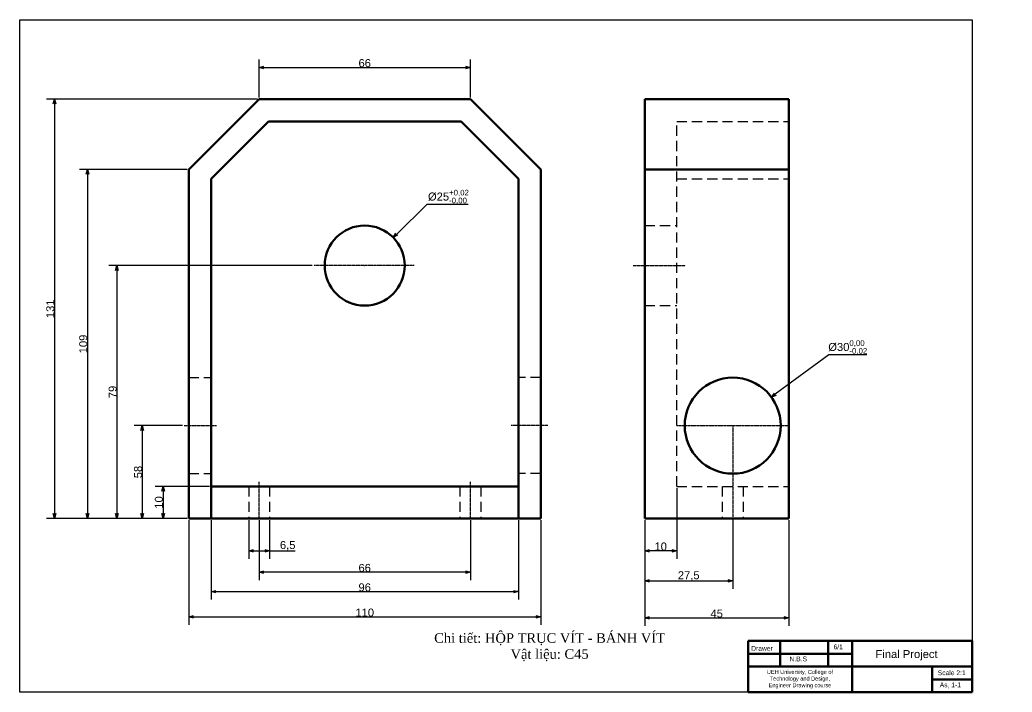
# Model space of a CAD drawing. Header units: inches. Extents: x 632 to 5727, y -9589 to -3994.
# Drawn here: x 2422 to 3042, y -5701 to -5281 of the extents above; entities that cross this region are included whole.
import ezdxf

# ---------------------------------------------------------------- set-up
doc = ezdxf.new("R2010")
doc.units = ezdxf.units.IN
doc.header["$MEASUREMENT"] = 0
doc.linetypes.add('CENTER2', pattern=[1.125, 0.75, -0.125, 0.125, -0.125])
doc.linetypes.add('DASHED2', pattern=[9.525, 6.35, -3.175])
for name, color, linetype, lineweight, plot in [('center line', 5, 'CENTER2', 25, False), ('Dimension line', 3, 'Continuous', 25, False), ('hidden line', 10, 'DASHED2', 25, False), ('visible line', 7, 'Continuous', 50, False)]:
    doc.layers.add(name, color=color, linetype=linetype, lineweight=lineweight, plot=plot)
doc.styles.get("Standard").update_dxf_attribs({"font": 'arial.ttf'})
doc.dimstyles.new('ISO A3', dxfattribs={"dimtxt": 5, "dimasz": 3, "dimexe": 5, "dimexo": 1, "dimgap": 0.09, "dimtad": 1, "dimtoh": 1, "dimdec": 0, "dimzin": 0, "dimdsep": 46, "dimtxsty": 'Standard', "dimblk": 'OPEN30', "dimcen": 0.09, "dimclrd": 256, "dimclre": 256, "dimadec": 0, "dimazin": 0, "dimtfac": 1, "dimtdec": 0, "dimtofl": 0, "dimtmove": 0, "dimatfit": 3, "dimldrblk": 'OPEN30', "dimfxl": 1, "dimtolj": 1, "dimtzin": 0, "dimarcsym": 0})

# ---------------------------------------------------------------- blocks, each defined once
blk = doc.blocks.new('_Open30')
at = {"color": 0, "linetype": 'ByBlock', "lineweight": -2}
for p, q in [((-1, 0.27), (0, 0)), ((0, 0), (-1, -0.27)), ((0, 0), (-1, 0))]:
    blk.add_line(p, q, dxfattribs=at)
blk = doc.blocks.new('*D105')
at = {"layer": 'Defpoints', "color": 0, "transparency": 16777216}
for p in [(2703.55, -5310.44), (2571.55, -5330.22), (2703.55, -5330.22)]:
    blk.add_point(p, dxfattribs=at)
at = {"layer": 'Dimension line', "lineweight": -2, "transparency": 16777216}
for p, q in [((2571.55, -5329.22), (2571.55, -5305.44)), ((2703.55, -5329.22), (2703.55, -5305.44)), ((2574.55, -5310.44), (2700.55, -5310.44))]:
    blk.add_line(p, q, dxfattribs=at)
at = {"layer": 'Dimension line', "lineweight": -2, "transparency": 16777216, "xscale": 3, "yscale": 3, "zscale": 3, "rotation": 180}
blk.add_blockref('_Open30', (2571.55, -5310.44), dxfattribs=at)
at = {"layer": 'Dimension line', "lineweight": -2, "transparency": 16777216, "xscale": 3, "yscale": 3, "zscale": 3}
blk.add_blockref('_Open30', (2703.55, -5310.44), dxfattribs=at)
at = {"layer": 'Dimension line', "color": 0, "transparency": 16777216, "insert": (2637.55, -5307.8), "char_height": 5, "attachment_point": 5}
blk.add_mtext('\\A1;66', dxfattribs=at)
blk = doc.blocks.new('*D106')
at = {"layer": 'Defpoints', "color": 0, "transparency": 16777216}
for p in [(2571.55, -5330.22), (2443.75, -5592.22), (2527.55, -5592.22)]:
    blk.add_point(p, dxfattribs=at)
at = {"layer": 'Dimension line', "lineweight": -2, "transparency": 16777216}
for p, q in [((2570.55, -5330.22), (2438.75, -5330.22)), ((2443.75, -5333.22), (2443.75, -5589.22)), ((2526.55, -5592.22), (2438.75, -5592.22))]:
    blk.add_line(p, q, dxfattribs=at)
at = {"layer": 'Dimension line', "lineweight": -2, "transparency": 16777216, "xscale": 3, "yscale": 3, "zscale": 3}
for p, rotation in [((2443.75, -5330.22), 90), ((2443.75, -5592.22), 270)]:
    blk.add_blockref('_Open30', p, dxfattribs=dict(at, rotation=rotation))
at = {"layer": 'Dimension line', "color": 0, "transparency": 16777216, "insert": (2441.11, -5461.22), "char_height": 5, "attachment_point": 5, "rotation": 90}
blk.add_mtext('\\A1;131', dxfattribs=at)
blk = doc.blocks.new('*D107')
at = {"layer": 'Defpoints', "color": 0, "transparency": 16777216}
for p in [(2541.55, -5572.22), (2511.54, -5592.22), (2527.55, -5592.22)]:
    blk.add_point(p, dxfattribs=at)
at = {"layer": 'Dimension line', "lineweight": -2, "transparency": 16777216}
for p, q in [((2540.55, -5572.22), (2506.54, -5572.22)), ((2511.54, -5575.22), (2511.54, -5589.22)), ((2526.55, -5592.22), (2506.54, -5592.22))]:
    blk.add_line(p, q, dxfattribs=at)
at = {"layer": 'Dimension line', "lineweight": -2, "transparency": 16777216, "xscale": 3, "yscale": 3, "zscale": 3}
for p, rotation in [((2511.54, -5572.22), 90), ((2511.54, -5592.22), 270)]:
    blk.add_blockref('_Open30', p, dxfattribs=dict(at, rotation=rotation))
at = {"layer": 'Dimension line', "color": 0, "transparency": 16777216, "insert": (2508.9, -5582.22), "char_height": 5, "attachment_point": 5, "rotation": 90}
blk.add_mtext('\\A1;10', dxfattribs=at)
blk = doc.blocks.new('*D108')
at = {"layer": 'Defpoints', "color": 0, "transparency": 16777216}
for p in [(2524.76, -5534.22), (2498.56, -5592.22), (2527.55, -5592.22)]:
    blk.add_point(p, dxfattribs=at)
at = {"layer": 'Dimension line', "lineweight": -2, "transparency": 16777216}
for p, q in [((2523.76, -5534.22), (2493.56, -5534.22)), ((2498.56, -5537.22), (2498.56, -5589.22)), ((2526.55, -5592.22), (2493.56, -5592.22))]:
    blk.add_line(p, q, dxfattribs=at)
at = {"layer": 'Dimension line', "lineweight": -2, "transparency": 16777216, "xscale": 3, "yscale": 3, "zscale": 3}
for p, rotation in [((2498.56, -5534.22), 90), ((2498.56, -5592.22), 270)]:
    blk.add_blockref('_Open30', p, dxfattribs=dict(at, rotation=rotation))
at = {"layer": 'Dimension line', "color": 0, "transparency": 16777216, "insert": (2495.92, -5563.22), "char_height": 5, "attachment_point": 5, "rotation": 90}
blk.add_mtext('\\A1;58', dxfattribs=at)
blk = doc.blocks.new('*D109')
at = {"layer": 'Defpoints', "color": 0, "transparency": 16777216}
for p in [(2605.71, -5434.22), (2482.71, -5592.22), (2527.55, -5592.22)]:
    blk.add_point(p, dxfattribs=at)
at = {"layer": 'Dimension line', "lineweight": -2, "transparency": 16777216}
for p, q in [((2604.71, -5434.22), (2477.71, -5434.22)), ((2482.71, -5437.22), (2482.71, -5589.22)), ((2526.55, -5592.22), (2477.71, -5592.22))]:
    blk.add_line(p, q, dxfattribs=at)
at = {"layer": 'Dimension line', "lineweight": -2, "transparency": 16777216, "xscale": 3, "yscale": 3, "zscale": 3}
for p, rotation in [((2482.71, -5434.22), 90), ((2482.71, -5592.22), 270)]:
    blk.add_blockref('_Open30', p, dxfattribs=dict(at, rotation=rotation))
at = {"layer": 'Dimension line', "color": 0, "transparency": 16777216, "insert": (2480.07, -5513.22), "char_height": 5, "attachment_point": 5, "rotation": 90}
blk.add_mtext('\\A1;79', dxfattribs=at)
blk = doc.blocks.new('*D110')
at = {"layer": 'Defpoints', "color": 0, "transparency": 16777216}
for p in [(2527.55, -5374.22), (2464.34, -5592.22), (2527.55, -5592.22)]:
    blk.add_point(p, dxfattribs=at)
at = {"layer": 'Dimension line', "lineweight": -2, "transparency": 16777216}
for p, q in [((2526.55, -5374.22), (2459.34, -5374.22)), ((2464.34, -5377.22), (2464.34, -5589.22)), ((2526.55, -5592.22), (2459.34, -5592.22))]:
    blk.add_line(p, q, dxfattribs=at)
at = {"layer": 'Dimension line', "lineweight": -2, "transparency": 16777216, "xscale": 3, "yscale": 3, "zscale": 3}
for p, rotation in [((2464.34, -5374.22), 90), ((2464.34, -5592.22), 270)]:
    blk.add_blockref('_Open30', p, dxfattribs=dict(at, rotation=rotation))
at = {"layer": 'Dimension line', "color": 0, "transparency": 16777216, "insert": (2461.69, -5483.22), "char_height": 5, "attachment_point": 5, "rotation": 90}
blk.add_mtext('\\A1;109', dxfattribs=at)
blk = doc.blocks.new('*D111')
at = {"layer": 'Defpoints', "color": 0, "transparency": 16777216}
for p in [(2565.05, -5592.22), (2578.05, -5592.22), (2578.05, -5612.4)]:
    blk.add_point(p, dxfattribs=at)
at = {"layer": 'Dimension line', "lineweight": -2, "transparency": 16777216}
for p, q in [((2565.05, -5593.22), (2565.05, -5617.4)), ((2578.05, -5593.22), (2578.05, -5617.4)), ((2568.05, -5612.4), (2575.05, -5612.4)), ((2578.05, -5612.4), (2594.09, -5612.4))]:
    blk.add_line(p, q, dxfattribs=at)
at = {"layer": 'Dimension line', "lineweight": -2, "transparency": 16777216, "xscale": 3, "yscale": 3, "zscale": 3, "rotation": 180}
blk.add_blockref('_Open30', (2565.05, -5612.4), dxfattribs=at)
at = {"layer": 'Dimension line', "lineweight": -2, "transparency": 16777216, "xscale": 3, "yscale": 3, "zscale": 3}
blk.add_blockref('_Open30', (2578.05, -5612.4), dxfattribs=at)
at = {"layer": 'Dimension line', "color": 0, "transparency": 16777216, "insert": (2589.41, -5609.3), "char_height": 5, "attachment_point": 5}
blk.add_mtext('\\A1;6,5', dxfattribs=at)
blk = doc.blocks.new('*D112')
at = {"layer": 'Defpoints', "color": 0, "transparency": 16777216}
for p in [(2571.55, -5592.22, -149.08), (2703.55, -5592.22, -149.08), (2571.55, -5625.81)]:
    blk.add_point(p, dxfattribs=at)
at = {"layer": 'Dimension line', "lineweight": -2, "transparency": 16777216}
for p, q in [((2571.55, -5593.22), (2571.55, -5630.81)), ((2703.55, -5593.22), (2703.55, -5630.81)), ((2700.55, -5625.81), (2574.55, -5625.81))]:
    blk.add_line(p, q, dxfattribs=at)
at = {"layer": 'Dimension line', "lineweight": -2, "transparency": 16777216, "xscale": 3, "yscale": 3, "zscale": 3, "rotation": 180}
blk.add_blockref('_Open30', (2571.55, -5625.81), dxfattribs=at)
at = {"layer": 'Dimension line', "lineweight": -2, "transparency": 16777216, "xscale": 3, "yscale": 3, "zscale": 3}
blk.add_blockref('_Open30', (2703.55, -5625.81), dxfattribs=at)
at = {"layer": 'Dimension line', "color": 0, "transparency": 16777216, "insert": (2637.55, -5623.16), "char_height": 5, "attachment_point": 5}
blk.add_mtext('\\A1;66', dxfattribs=at)
blk = doc.blocks.new('*D113')
at = {"layer": 'Defpoints', "color": 0, "transparency": 16777216}
for p in [(2541.55, -5592.22), (2733.55, -5592.22), (2733.55, -5637.94)]:
    blk.add_point(p, dxfattribs=at)
at = {"layer": 'Dimension line', "lineweight": -2, "transparency": 16777216}
for p, q in [((2541.55, -5593.22), (2541.55, -5642.94)), ((2733.55, -5593.22), (2733.55, -5642.94)), ((2544.55, -5637.94), (2730.55, -5637.94))]:
    blk.add_line(p, q, dxfattribs=at)
at = {"layer": 'Dimension line', "lineweight": -2, "transparency": 16777216, "xscale": 3, "yscale": 3, "zscale": 3, "rotation": 180}
blk.add_blockref('_Open30', (2541.55, -5637.94), dxfattribs=at)
at = {"layer": 'Dimension line', "lineweight": -2, "transparency": 16777216, "xscale": 3, "yscale": 3, "zscale": 3}
blk.add_blockref('_Open30', (2733.55, -5637.94), dxfattribs=at)
at = {"layer": 'Dimension line', "color": 0, "transparency": 16777216, "insert": (2637.55, -5635.3), "char_height": 5, "attachment_point": 5}
blk.add_mtext('\\A1;96', dxfattribs=at)
blk = doc.blocks.new('*D114')
at = {"layer": 'Defpoints', "color": 0, "transparency": 16777216}
for p in [(2527.55, -5592.22), (2747.55, -5592.22), (2747.55, -5653.69)]:
    blk.add_point(p, dxfattribs=at)
at = {"layer": 'Dimension line', "lineweight": -2, "transparency": 16777216}
for p, q in [((2527.55, -5593.22), (2527.55, -5658.69)), ((2747.55, -5593.22), (2747.55, -5658.69)), ((2530.55, -5653.69), (2744.55, -5653.69))]:
    blk.add_line(p, q, dxfattribs=at)
at = {"layer": 'Dimension line', "lineweight": -2, "transparency": 16777216, "xscale": 3, "yscale": 3, "zscale": 3, "rotation": 180}
blk.add_blockref('_Open30', (2527.55, -5653.69), dxfattribs=at)
at = {"layer": 'Dimension line', "lineweight": -2, "transparency": 16777216, "xscale": 3, "yscale": 3, "zscale": 3}
blk.add_blockref('_Open30', (2747.55, -5653.69), dxfattribs=at)
at = {"layer": 'Dimension line', "color": 0, "transparency": 16777216, "insert": (2637.55, -5651.05), "char_height": 5, "attachment_point": 5}
blk.add_mtext('\\A1;110', dxfattribs=at)
blk = doc.blocks.new('*D115')
at = {"layer": 'Defpoints', "color": 0, "transparency": 16777216}
for p in [(2832.5, -5572.22), (2812.5, -5592.22), (2812.5, -5612.39)]:
    blk.add_point(p, dxfattribs=at)
at = {"layer": 'Dimension line', "lineweight": -2, "transparency": 16777216}
for p, q in [((2832.5, -5573.22), (2832.5, -5617.39)), ((2812.5, -5593.22), (2812.5, -5617.39)), ((2829.5, -5612.39), (2815.5, -5612.39))]:
    blk.add_line(p, q, dxfattribs=at)
at = {"layer": 'Dimension line', "lineweight": -2, "transparency": 16777216, "xscale": 3, "yscale": 3, "zscale": 3, "rotation": 180}
blk.add_blockref('_Open30', (2812.5, -5612.39), dxfattribs=at)
at = {"layer": 'Dimension line', "lineweight": -2, "transparency": 16777216, "xscale": 3, "yscale": 3, "zscale": 3}
blk.add_blockref('_Open30', (2832.5, -5612.39), dxfattribs=at)
at = {"layer": 'Dimension line', "color": 0, "transparency": 16777216, "insert": (2822.5, -5609.75), "char_height": 5, "attachment_point": 5}
blk.add_mtext('\\A1;10', dxfattribs=at)
blk = doc.blocks.new('*D116')
at = {"layer": 'Defpoints', "color": 0, "transparency": 16777216}
for p in [(2812.5, -5592.22), (2867.5, -5592.22), (2867.5, -5631.25)]:
    blk.add_point(p, dxfattribs=at)
at = {"layer": 'Dimension line', "lineweight": -2, "transparency": 16777216}
for p, q in [((2812.5, -5593.22), (2812.5, -5636.25)), ((2867.5, -5593.22), (2867.5, -5636.25)), ((2815.5, -5631.25), (2864.5, -5631.25))]:
    blk.add_line(p, q, dxfattribs=at)
at = {"layer": 'Dimension line', "lineweight": -2, "transparency": 16777216, "xscale": 3, "yscale": 3, "zscale": 3, "rotation": 180}
blk.add_blockref('_Open30', (2812.5, -5631.25), dxfattribs=at)
at = {"layer": 'Dimension line', "lineweight": -2, "transparency": 16777216, "xscale": 3, "yscale": 3, "zscale": 3}
blk.add_blockref('_Open30', (2867.5, -5631.25), dxfattribs=at)
at = {"layer": 'Dimension line', "color": 0, "transparency": 16777216, "insert": (2840, -5628.16), "char_height": 5, "attachment_point": 5}
blk.add_mtext('\\A1;27,5', dxfattribs=at)
blk = doc.blocks.new('*D117')
at = {"layer": 'Defpoints', "color": 0, "transparency": 16777216}
for p in [(2812.5, -5592.22), (2902.5, -5592.22), (2902.5, -5654.29)]:
    blk.add_point(p, dxfattribs=at)
at = {"layer": 'Dimension line', "lineweight": -2, "transparency": 16777216}
for p, q in [((2812.5, -5593.22), (2812.5, -5659.29)), ((2902.5, -5593.22), (2902.5, -5659.29)), ((2815.5, -5654.29), (2899.5, -5654.29))]:
    blk.add_line(p, q, dxfattribs=at)
at = {"layer": 'Dimension line', "lineweight": -2, "transparency": 16777216, "xscale": 3, "yscale": 3, "zscale": 3, "rotation": 180}
blk.add_blockref('_Open30', (2812.5, -5654.29), dxfattribs=at)
at = {"layer": 'Dimension line', "lineweight": -2, "transparency": 16777216, "xscale": 3, "yscale": 3, "zscale": 3}
blk.add_blockref('_Open30', (2902.5, -5654.29), dxfattribs=at)
at = {"layer": 'Dimension line', "color": 0, "transparency": 16777216, "insert": (2857.5, -5651.65), "char_height": 5, "attachment_point": 5}
blk.add_mtext('\\A1;45', dxfattribs=at)
blk = doc.blocks.new('*D118')
at = {"layer": 'Defpoints', "color": 0, "transparency": 16777216}
for p in [(2891.66, -5516.44), (2843.35, -5552.01)]:
    blk.add_point(p, dxfattribs=at)
at = {"layer": 'Dimension line', "lineweight": -2, "transparency": 16777216}
for p, q in [((2927.47, -5490.07), (2894.08, -5514.66)), ((2951.21, -5490.07), (2927.47, -5490.07)), ((2867.41, -5534.22), (2867.59, -5534.22)), ((2867.5, -5534.31), (2867.5, -5534.13))]:
    blk.add_line(p, q, dxfattribs=at)
at = {"layer": 'Dimension line', "lineweight": -2, "transparency": 16777216, "xscale": 3, "yscale": 3, "zscale": 3, "rotation": 216.3664312447964}
blk.add_blockref('_Open30', (2891.66, -5516.44), dxfattribs=at)
at = {"layer": 'Dimension line', "color": 0, "transparency": 16777216, "insert": (2939.38, -5485.09), "char_height": 5, "width": 36.2237, "attachment_point": 5}
blk.add_mtext('\\A1;%%C30{\\H0.7x;\\S0,00^ -0,02;}', dxfattribs=at)
blk = doc.blocks.new('*D119')
at = {"layer": 'Defpoints', "color": 0, "transparency": 16777216}
for p in [(2655.39, -5416.72), (2619.7, -5451.73)]:
    blk.add_point(p, dxfattribs=at)
at = {"layer": 'Dimension line', "lineweight": -2, "transparency": 16777216}
for p, q in [((2676.4, -5396.1), (2657.53, -5414.62)), ((2702.23, -5396.1), (2676.4, -5396.1)), ((2637.46, -5434.22), (2637.64, -5434.22)), ((2637.55, -5434.31), (2637.55, -5434.13))]:
    blk.add_line(p, q, dxfattribs=at)
at = {"layer": 'Dimension line', "lineweight": -2, "transparency": 16777216, "xscale": 3, "yscale": 3, "zscale": 3, "rotation": 224.4534368695436}
blk.add_blockref('_Open30', (2655.39, -5416.72), dxfattribs=at)
at = {"layer": 'Dimension line', "color": 0, "transparency": 16777216, "insert": (2689.85, -5391.12), "char_height": 5, "width": 50.1973, "attachment_point": 5}
blk.add_mtext('\\A1;%%C25{\\H0.7x;\\S+0,02^ -0,00;}', dxfattribs=at)

msp = doc.modelspace()

# ---------------------------------------------------------------- linework, layer by layer
msp.add_lwpolyline([(2422.05182, -5280.73081), (3017.05182, -5280.73081), (3017.05182, -5700.73081), (2422.05182, -5700.73081)], close=True)
at = {"layer": 'center line'}
for p, q in [((2668.5169, -5434.22468, 1167.99421), (2605.70982, -5434.22468, 1167.99421)), ((2637.54803, -5434.22468, 4779.88091), (2637.54803, -5434.22468, -8194.44531)), ((2805.3406, -5434.22468, 1167.99421), (2838.06525, -5434.22468, 1167.99421)), ((2524.75969, -5534.22468, 1167.99421), (2544.96263, -5534.22468, 1167.99421)), ((2751.95753, -5534.22468, 1167.99421), (2729.12377, -5534.22468, 1167.99421)), ((2832.50262, -5534.22468, 1167.99421), (2902.50262, -5534.22468, 1167.99421)), ((2867.50262, -5534.22468, 3092.27913), (2867.50262, -5628.63787, 3092.27913)), ((2571.54803, -5592.22468, 1018.91159), (2571.54803, -5569.29265, 1167.99421)), ((2703.54803, -5592.22468, 1018.91159), (2703.54803, -5569.29265, 1167.99421))]:
    msp.add_line(p, q, dxfattribs=at)
at = {"layer": 'hidden line'}
for p, q in [((2832.50262, -5572.22468, 1167.99421), (2832.50262, -5344.22468, 1167.99421)), ((2832.50262, -5344.22468, 1167.99421), (2902.50262, -5344.22468, 1167.99421)), ((2832.50262, -5380.02367, 1167.99421), (2902.50262, -5380.02367, 1167.99421)), ((2812.50262, -5409.22468, 1167.99421), (2832.50262, -5409.22468, 1167.99421)), ((2812.50262, -5459.22468, 1167.99421), (2832.50262, -5459.22468, 1167.99421)), ((2527.54803, -5504.22468, 1167.99421), (2541.54803, -5504.22468, 1167.99421)), ((2747.54803, -5504.22468, 1167.99421), (2733.54803, -5504.22468, 1167.99421)), ((2527.54803, -5564.22468, 1167.99421), (2541.54803, -5564.22468, 1167.99421)), ((2747.54803, -5564.22468, 1167.99421), (2733.54803, -5564.22468, 1167.99421)), ((2565.04803, -5572.22468, 1167.99421), (2565.04803, -5592.22468, 1167.99421)), ((2578.04803, -5572.22468, 1167.99421), (2578.04803, -5592.22468, 1167.99421)), ((2697.04803, -5572.22468, 1167.99421), (2697.04803, -5592.22468, 1167.99421)), ((2710.04803, -5572.22468, 1167.99421), (2710.04803, -5592.22468, 1167.99421)), ((2832.50262, -5572.22468, 1167.99421), (2902.50262, -5572.22468, 1167.99421)), ((2861.00262, -5572.22468, 1167.99421), (2861.00262, -5592.22468, 1167.99421)), ((2874.00262, -5572.22468, 1167.99421), (2874.00262, -5592.22468, 1167.99421))]:
    msp.add_line(p, q, dxfattribs=at)
at = {"layer": 'visible line'}
for p, q in [((2571.54803, -5330.22468, 1167.99421), (2527.54803, -5374.22468, 1167.99421)), ((2703.54803, -5330.22468, 1167.99421), (2571.54803, -5330.22468, 1167.99421)), ((2571.54803, -5330.22468, 1167.99421), (2703.54803, -5330.22468, 1167.99421)), ((2703.54803, -5330.22468, 1167.99421), (2747.54803, -5374.22468, 1167.99421)), ((2902.50262, -5330.22468, 1167.99421), (2812.50262, -5330.22468, 1167.99421)), ((2812.50262, -5330.22468, 1167.99421), (2812.50262, -5592.22468, 1167.99421)), ((2902.50262, -5592.22468, 1167.99421), (2902.50262, -5330.22468, 1167.99421)), ((2577.34702, -5344.22468, 1167.99421), (2541.54803, -5380.02367, 1167.99421)), ((2697.74904, -5344.22468, 1167.99421), (2577.34702, -5344.22468, 1167.99421)), ((2697.74904, -5344.22468, 1167.99421), (2733.54803, -5380.02367, 1167.99421)), ((2527.54803, -5374.22468, 1167.99421), (2527.54803, -5592.22468, 1167.99421)), ((2747.54803, -5592.22468, 1167.99421), (2747.54803, -5374.22468, 1167.99421)), ((2812.50262, -5374.22468, 1167.99421), (2902.50262, -5374.22468, 1167.99421)), ((2541.54803, -5592.22468, 1167.99421), (2541.54803, -5380.02367, 1167.99421)), ((2733.54803, -5592.22468, 1167.99421), (2733.54803, -5380.02367, 1167.99421)), ((2747.54803, -5592.22468, 1167.99421), (2747.54803, -5534.22468, 1167.99421)), ((2541.54803, -5572.22468, 1167.99421), (2733.54803, -5572.22468, 1167.99421)), ((2541.54803, -5572.22468, 1167.99421), (2733.54803, -5572.22468, 1167.99421)), ((2527.54803, -5592.22468, 1167.99421), (2747.54803, -5592.22468, 1167.99421)), ((2812.50262, -5592.22468, 1167.99421), (2902.50262, -5592.22468, 1167.99421)), ((2812.50262, -5592.22468, 1167.99421), (2867.50262, -5592.22468, 1167.99421)), ((2877.05182, -5668.73081), (3017.05182, -5668.73081))]:
    msp.add_line(p, q, dxfattribs=at)
at = {"layer": 'visible line', "lineweight": 50}
for p, q in [((3017.05182, -5668.73081), (2877.05182, -5668.73081)), ((2877.05182, -5668.73081), (2877.05182, -5700.73081)), ((2927.05182, -5668.73081), (2897.05182, -5668.73081)), ((2927.05182, -5668.73081), (2897.05182, -5668.73081)), ((2897.05182, -5668.73081), (2897.05182, -5684.73081)), ((2942.05182, -5668.73081), (2927.05182, -5668.73081)), ((2942.05182, -5668.73081), (2927.05182, -5668.73081)), ((2927.05182, -5668.73081), (2927.05182, -5684.73081)), ((2942.05182, -5700.73081), (2942.05182, -5668.73081)), ((3017.05182, -5700.73081), (3017.05182, -5668.73081)), ((2942.05182, -5676.73081), (2877.05182, -5676.73081)), ((2897.05182, -5676.73081), (2942.05182, -5676.73081)), ((2897.05182, -5684.73081), (2877.05182, -5684.73081)), ((2877.05182, -5684.73081), (2942.05182, -5684.73081)), ((2942.05182, -5684.73081), (3017.05182, -5684.73081)), ((3017.05182, -5684.73081), (2992.05182, -5684.73081)), ((2992.05182, -5684.73081), (2992.05182, -5700.73081)), ((2992.05182, -5692.73081), (3017.05182, -5692.73081)), ((2877.05182, -5700.73081), (3017.05182, -5700.73081)), ((2877.05182, -5700.73081), (2942.05182, -5700.73081))]:
    msp.add_line(p, q, dxfattribs=at)
at = {"layer": 'visible line'}
for centre, radius in [((2637.54803, -5434.22468, 1167.99421), 25), ((2867.50262, -5534.22468, 1167.99421), 30)]:
    msp.add_circle(centre, radius, dxfattribs=at)

# ---------------------------------------------------------------- texts
at = {"color": 1, "insert": (2682.03064, -5663.91248), "char_height": 6, "attachment_point": 1}
msp.add_mtext_dynamic_manual_height_columns('\\pxqc;{\\fTimes New Roman|b0|i0|c0|p18;\\C256;Chi tiết: HỘP TRỤC VÍT - BÁNH VÍT\\PVật liệu: C45}', width=142.0876764, gutter_width=1, heights=[0], dxfattribs=at)
at = {"layer": 'Dimension line', "insert": (2879.04737, -5671.89671), "char_height": 3, "attachment_point": 1}
msp.add_mtext_dynamic_manual_height_columns('{\\C0;Drawer}', width=33.9958744, gutter_width=25, heights=[2.28621], dxfattribs=at)
at = {"layer": 'visible line', "attachment_point": 1}
for s, width, heights, insert, char_height in [('6/1', 33.9958744, [2.28621], (2930.49469, -5670.93612), 3), ('N.B.S', 33.9958744, [2.28621], (2902.99451, -5678.47194), 3), ('Final Project', 49.9491703, [0], (2956.69928, -5674.43418), 5), ('\\pxqc;UEH University, College of Technology and Design, \\PEngineer Drawing course ', 58.9083844, [19.15756], (2880.04481, -5686.83423), 2.5), ('Scale 2:1', 33.9958744, [2.28621], (2995.61956, -5687.12128), 3), ('As, 1-1', 33.9958744, [2.28621], (2996.85142, -5694.69144), 3)]:
    msp.add_mtext_dynamic_manual_height_columns(s, width=width, gutter_width=25, heights=heights, dxfattribs=dict(at, insert=insert, char_height=char_height))

# ---------------------------------------------------------------- dimensions: what is measured, and where the dimension line sits
at = {"layer": 'Dimension line'}
for base, p1, p2, text, picture, middle in [((2703.54803, -5310.44379, 1167.99421), (2571.54803, -5330.22468, 1167.99421), (2703.54803, -5330.22468, 1167.99421), '66', '*D105', (2637.54803, -5307.80092, 1167.99421)), ((2812.50262, -5612.38791, 1167.99421), (2832.50262, -5572.22468, 1167.99421), (2812.50262, -5592.22468, 1167.99421), '10', '*D115', (2822.50262, -5609.74504, 1167.99421)), ((2747.54803, -5653.69039, 1167.99421), (2527.54803, -5592.22468, 1167.99421), (2747.54803, -5592.22468, 1167.99421), '110', '*D114', (2637.54803, -5651.04752, 1167.99421)), ((2733.54803, -5637.93961, 1167.99421), (2541.54803, -5592.22468, 1167.99421), (2733.54803, -5592.22468, 1167.99421), '96', '*D113', (2637.54803, -5635.29675, 1167.99421)), ((2571.54803, -5625.80662, 1167.99421), (2703.54803, -5592.22468, 1018.91159), (2571.54803, -5592.22468, 1018.91159), '66', '*D112', (2637.54803, -5623.16375, 1167.99421)), ((2867.50262, -5631.25081, 1167.99421), (2812.50262, -5592.22468, 1167.99421), (2867.50262, -5592.22468, 1167.99421), '27,5', '*D116', (2840.00262, -5628.15603, 1167.99421)), ((2902.50262, -5654.28523, 1167.99421), (2812.50262, -5592.22468, 1167.99421), (2902.50262, -5592.22468, 1167.99421), '45', '*D117', (2857.50262, -5651.6526, 1167.99421))]:
    dim = msp.add_linear_dim(base=base, p1=p1, p2=p2, text=text, dimstyle='ISO A3', dxfattribs=at)
    dim.commit()
    dim.dimension.update_dxf_attribs({"geometry": picture, "text_midpoint": middle})
for base, p1, text, picture, middle in [((2443.75396, -5592.22468, 1167.99421), (2571.54803, -5330.22468, 1167.99421), '131', '*D106', (2441.10939, -5461.22468, 1167.99421)), ((2464.33605, -5592.22468, 1167.99421), (2527.54803, -5374.22468, 1167.99421), '109', '*D110', (2461.69319, -5483.22468, 1167.99421)), ((2482.71216, -5592.22468, 1167.99421), (2605.70982, -5434.22468, 1167.99421), '79', '*D109', (2480.06929, -5513.22468, 1167.99421)), ((2511.54122, -5592.22468, 1167.99421), (2541.54803, -5572.22468, 1167.99421), '10', '*D107', (2508.89836, -5582.22468, 1167.99421))]:
    dim = msp.add_linear_dim(base=base, p1=p1, p2=(2527.54803, -5592.22468, 1167.99421), angle=90, text=text, dimstyle='ISO A3', dxfattribs=at)
    dim.commit()
    dim.dimension.update_dxf_attribs({"geometry": picture, "text_midpoint": middle})
for p1, p2, text, picture, middle in [((2619.70253, -5451.73292, 1167.99421), (2655.39352, -5416.71645, 1167.99421), '%%C25{\\H0.7x;\\S+0,02^ -0,00;}', '*D119', (2689.84592, -5396.1021, 1167.99421)), ((2843.34538, -5552.0131, 1167.99421), (2891.65986, -5516.43627, 1167.99421), '%%C30{\\H0.7x;\\S0,00^ -0,02;}', '*D118', (2939.38285, -5490.06911, 1167.99421))]:
    dim = msp.add_diameter_dim_2p(p1=p1, p2=p2, text=text, dimstyle='ISO A3', dxfattribs=at)
    dim.commit()
    dim.dimension.update_dxf_attribs({"geometry": picture, "text_midpoint": middle, "dimtype": 163})
dim = msp.add_linear_dim(base=(2498.56348, -5592.22468, 1167.99421), p1=(2524.75969, -5534.22468, 1167.99421), p2=(2527.54803, -5592.22468, 1167.99421), angle=90, dimstyle='ISO A3', dxfattribs=at)
dim.commit()
dim.dimension.update_dxf_attribs({"geometry": '*D108', "text_midpoint": (2495.92062, -5563.22468, 1167.99421)})
dim = msp.add_linear_dim(base=(2578.04803, -5612.3972, 1167.99421), p1=(2565.04803, -5592.22468, 1167.99421), p2=(2578.04803, -5592.22468, 1167.99421), text='6,5', dimstyle='ISO A3', dxfattribs=at)
dim.commit()
dim.dimension.update_dxf_attribs({"geometry": '*D111', "text_midpoint": (2589.41171, -5612.3972, 1167.99421), "dimtype": 160})

doc.saveas('drawing.dxf')
